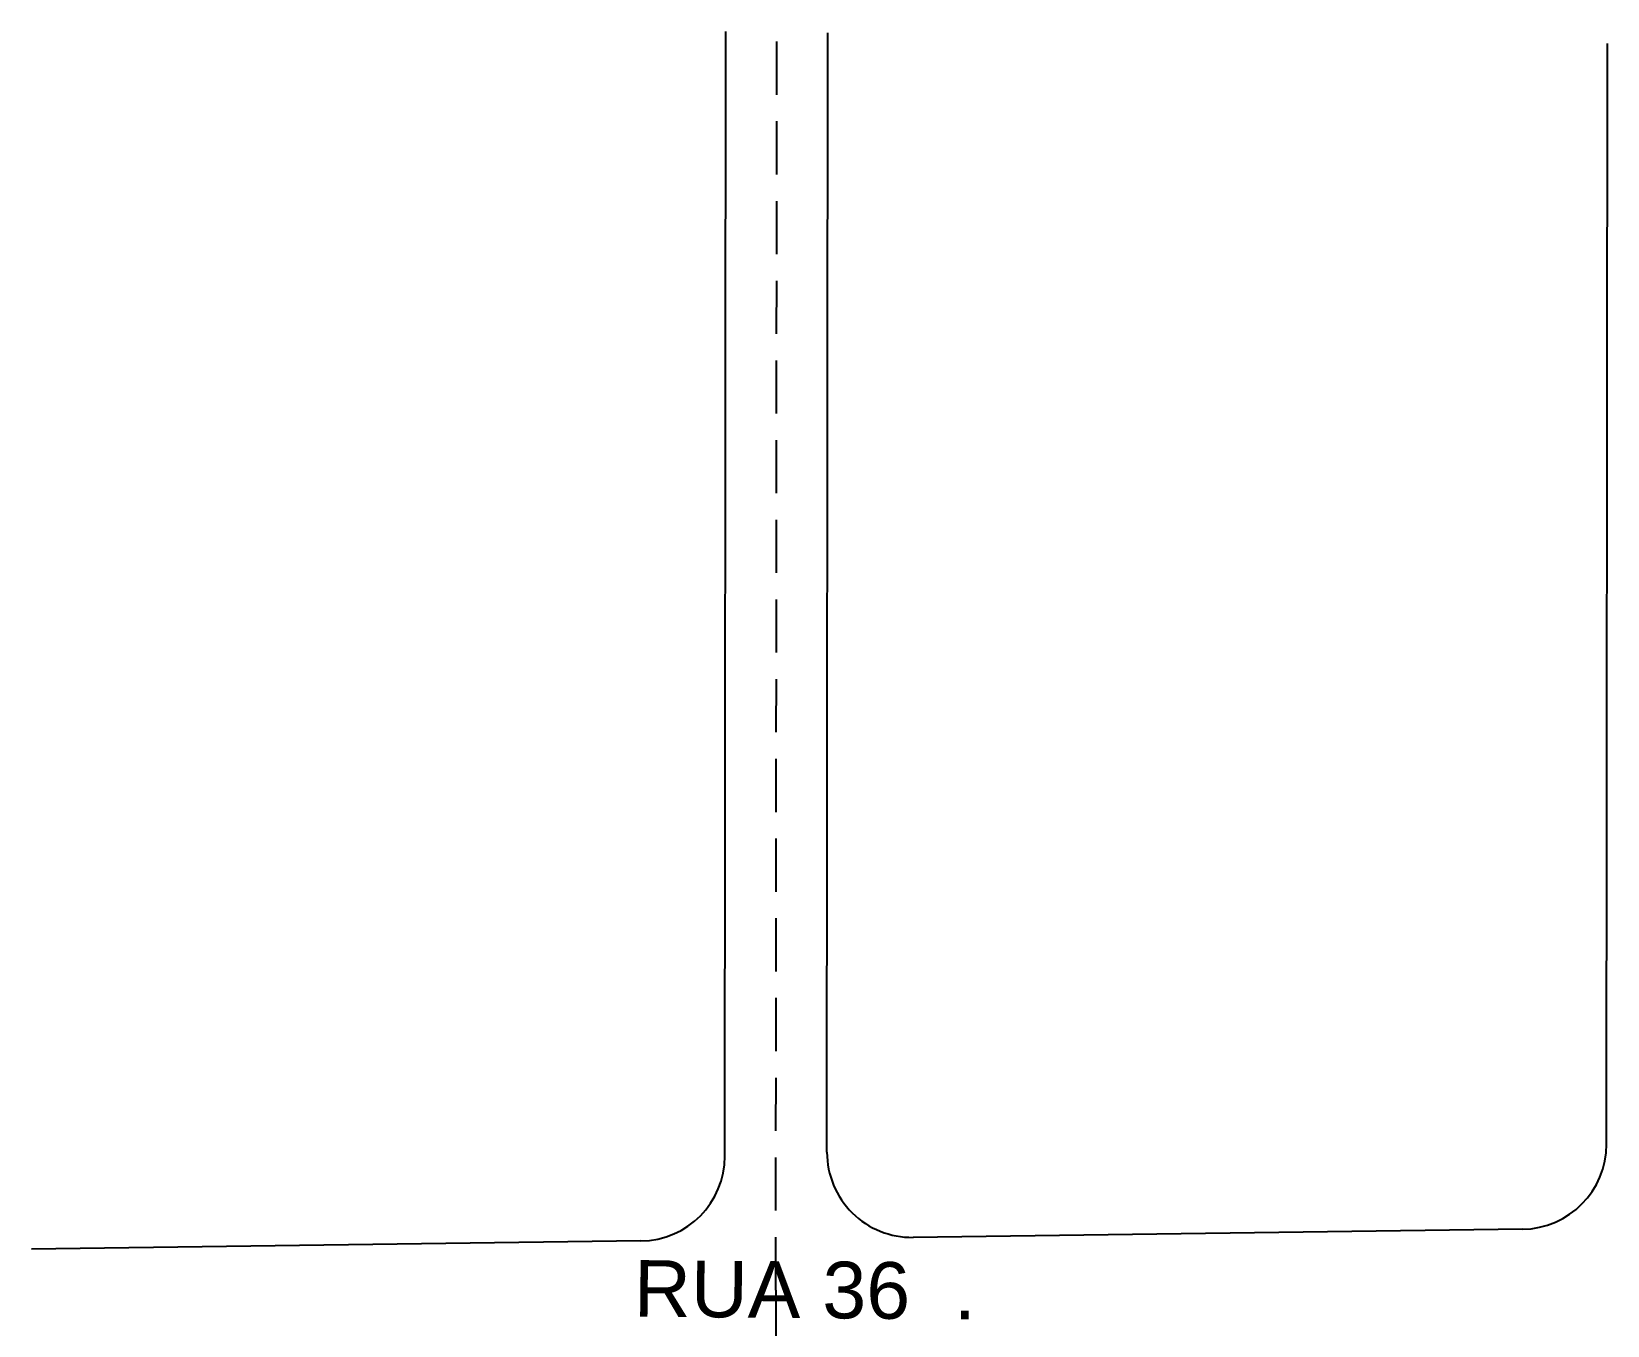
# Model space of a CAD drawing. Header units: millimetres. Extents: x 2718 to 3327, y 272 to 594.
# Drawn here: x 2752.5 to 2863.7, y 502.9 to 594.2 of the extents above; entities that cross this region are included whole.
import ezdxf
from ezdxf.enums import TextEntityAlignment as Align

# ---------------------------------------------------------------- set-up
doc = ezdxf.new("R2010")
doc.units = ezdxf.units.MM
doc.header["$MEASUREMENT"] = 0
doc.linetypes.add('DASHDOT', pattern=[1, 0.5, -0.25, 0, -0.25])
doc.linetypes.add('HIDDEN', pattern=[0.375, 0.25, -0.125])
for name, color, linetype in [('Calçada', 1, 'CONTINUOUS'), ('EIXO DAS VIAS', 252, 'DASHDOT'), ('Nomes de Ruas', 3, 'CONTINUOUS'), ('projeção', 6, 'CONTINUOUS')]:
    doc.layers.add(name, color=color, linetype=linetype)
doc.styles.add('ARIAL', font='arial.ttf', dxfattribs={"height": 2})

msp = doc.modelspace()

# ---------------------------------------------------------------- linework, layer by layer
at = {"layer": 'Calçada', "color": 7, "lineweight": -3}
for p, q in [((2801.447, 514.86), (2801.516, 594.231)), ((2801.447, 514.86), (2801.516, 594.231)), ((2808.647, 515.126), (2808.716, 594.133)), ((2808.647, 515.126), (2808.716, 594.133)), ((2863.648, 515.69), (2863.715, 593.384)), ((2863.648, 515.69), (2863.715, 593.384)), ((2857.728, 509.696), (2814.727, 509.122)), ((2857.728, 509.696), (2814.727, 509.122)), ((2795.527, 508.865), (2752.526, 508.291)), ((2795.527, 508.865), (2752.526, 508.291))]:
    msp.add_line(p, q, dxfattribs=at)
for centre, start, end in [((2795.447, 514.865), 270.76528, 359.95), ((2795.447, 514.865), 270.76528, 359.95), ((2814.647, 515.121), 179.95, 270.76528), ((2814.647, 515.121), 179.95, 270.76528), ((2857.648, 515.696), 270.76528, 359.95), ((2857.648, 515.696), 270.76528, 359.95)]:
    msp.add_arc(centre, 6, start, end, dxfattribs=at)
at = {"layer": 'EIXO DAS VIAS', "color": 7, "ltscale": 10}
msp.add_line((2805.039, 505.392, 103.708), (2804.948, 401.028, 103.708), dxfattribs=at)
at = {"layer": 'projeção', "color": 7, "linetype": 'HIDDEN', "ltscale": 15}
msp.add_line((2805.039, 505.392, 103.708), (2805.116, 594.182, 103.708), dxfattribs=at)

# ---------------------------------------------------------------- texts
at = {"layer": 'Nomes de Ruas', "color": 7, "extrusion": (-0.084259, 0.020184, 0.996239), "style": 'ARIAL'}
msp.add_text('RUA 36  .', height=4, rotation=102.96746, dxfattribs=at).set_placement((-1145.45, 2602.298, -226.323), align=Align.MIDDLE_CENTER)

doc.saveas('drawing.dxf')
